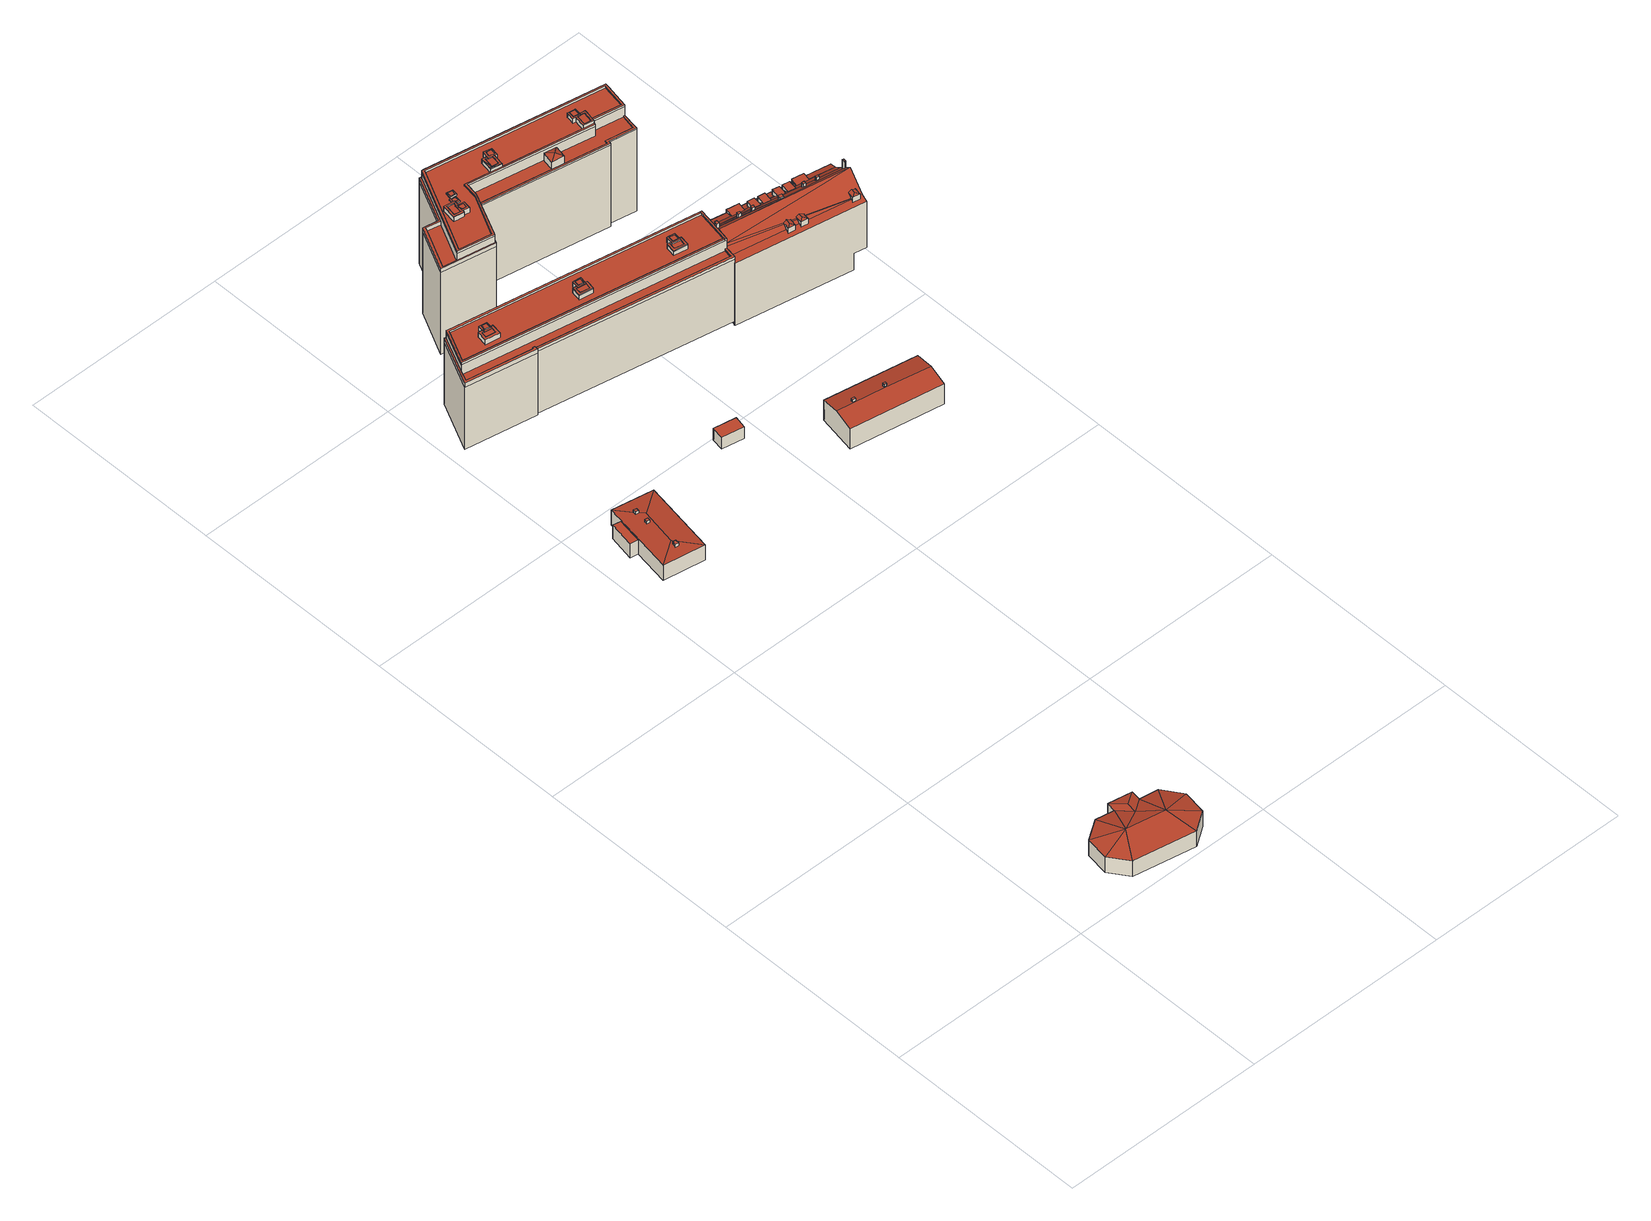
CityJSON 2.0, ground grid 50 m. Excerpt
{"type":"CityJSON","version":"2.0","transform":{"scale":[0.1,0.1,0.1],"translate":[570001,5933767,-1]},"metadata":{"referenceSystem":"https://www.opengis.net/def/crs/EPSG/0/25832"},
"CityObjects":{
"building1":{"type":"Building","attributes":{"Grundfläche 2D":"302.234753","Grundhöhe NN":"1.654"},"geometry":[{"type":"Solid","lod":"3","boundaries":[[[[0,1,2]],[[0,3,4,1]],[[0,2,5]],[[0,5,6]],[[0,6,7]],[[8,9,7,10]],[[9,0,7]],[[8,10,11]],[[9,8,11,12]],[[3,12,13]],[[9,12,3]],[[3,13,14]],[[3,14,15]],[[3,15,4]],[[9,3,0]],[[16,17,2,1]],[[17,18,5,2]],[[18,19,6,5]],[[19,20,7,6]],[[20,21,10,7]],[[21,22,11,10]],[[22,23,12,11]],[[23,24,13,12]],[[24,25,14,13]],[[25,26,15,14]],[[26,27,4,15]],[[27,16,1,4]],[[22,21,20,19,18,17,16,27,26,25,24,23]]]],"semantics":{"surfaces":[{"type":"RoofSurface"},{"type":"WallSurface"},{"type":"GroundSurface"}],"values":[[0,0,0,0,0,0,0,0,0,0,0,0,0,0,0,1,1,1,1,1,1,1,1,1,1,1,1,2]]}}]},
"building2":{"type":"Building","attributes":{"Grundfläche 2D":"200.665316","Grundhöhe NN":"4.506"},"children":["building2-1","building2-2","building2-3"],"geometry":[{"type":"Solid","lod":"3","boundaries":[[[[28,29,30]],[[31,32,33,34,35]],[[34,33,29,28]],[[32,31,35,30,29,33]],[[36,37,38,39]],[[34,28,40,41]],[[35,34,41,42]],[[38,43,44,30,35,42,45,39]],[[28,30,44,40]],[[36,39,45,46]],[[37,36,46,47]],[[38,37,47,43]],[[43,47,46,45,42,41,40,44]]]],"semantics":{"surfaces":[{"type":"RoofSurface"},{"type":"WallSurface"},{"type":"GroundSurface"}],"values":[[0,0,0,0,0,1,1,1,1,1,1,1,2]]}}]},
"building2-1":{"type":"BuildingInstallation","parents":["building2"],"geometry":[{"type":"MultiSurface","lod":"3","boundaries":[[[48,49,50,51]],[[51,50,52,53]],[[48,51,53,54]],[[49,48,54,55]],[[50,49,55,52]]],"semantics":{"surfaces":[{"type":"RoofSurface"},{"type":"WallSurface"}],"values":[0,1,1,1,1]}}]},
"building2-2":{"type":"BuildingInstallation","parents":["building2"],"geometry":[{"type":"MultiSurface","lod":"3","boundaries":[[[56,57,58,59]],[[59,58,60,61]],[[56,59,61,62]],[[57,56,62,63]],[[58,57,63,60]]],"semantics":{"surfaces":[{"type":"RoofSurface"},{"type":"WallSurface"}],"values":[0,1,1,1,1]}}]},
"building2-3":{"type":"BuildingInstallation","parents":["building2"],"geometry":[{"type":"MultiSurface","lod":"3","boundaries":[[[64,65,66,67]],[[31,68,65,64,69]],[[68,70,66,65]],[[70,71,67,66]],[[32,69,64,67,71]]],"semantics":{"surfaces":[{"type":"RoofSurface"},{"type":"WallSurface"}],"values":[0,1,1,1,1]}}]},
"building3":{"type":"Building","attributes":{"Grundfläche 2D":"12.840101","Grundhöhe NN":"5.175"},"geometry":[{"type":"Solid","lod":"3","boundaries":[[[[72,73,74,75]],[[76,77,78,79]],[[80,81,75,74]],[[81,82,72,75]],[[82,83,73,72]],[[83,80,74,73]],[[84,85,79,78]],[[85,86,76,79]],[[86,87,77,76]],[[87,84,78,77]],[[83,82,81,80]],[[87,86,85,84]]]],"semantics":{"surfaces":[{"type":"RoofSurface"},{"type":"WallSurface"},{"type":"GroundSurface"}],"values":[[0,0,1,1,1,1,1,1,1,1,2,2]]}}]},
"building4":{"type":"Building","attributes":{"Grundfläche 2D":"16.400956","Grundhöhe NN":"4.980"},"geometry":[{"type":"Solid","lod":"3","boundaries":[[[[88,89,90,91]],[[92,93,91,90]],[[93,94,88,91]],[[94,95,89,88]],[[95,92,90,89]],[[95,94,93,92]]]],"semantics":{"surfaces":[{"type":"RoofSurface"},{"type":"WallSurface"},{"type":"GroundSurface"}],"values":[[0,1,1,1,1,2]]}}]},
"building5":{"type":"Building","attributes":{"Grundfläche 2D":"762.260498","Grundhöhe NN":"5.418"},"children":["building5-1","building5-2","building5-3","building5-4","building5-5","building5-6","building5-7","building5-8","building5-9","building5-10","building5-11","building5-12","building5-13","building5-14"],"geometry":[{"type":"MultiSurface","lod":"3","boundaries":[[[96,97,98,99,100,101,102,103,104,105]],[[106,107,108,109,110,111,112,113,114,115,116,117]],[[118,119,120,121,122,123,124,125]],[[126,127,128,129,130,131,132,133,134]],[[135,136,137,138,139,140,141]],[[101,100,134,133]],[[102,101,133,132]],[[103,102,132,131]],[[130,142,143,96,105,104]],[[143,144,145,98,97,96]],[[126,99,98,145]],[[146,147,112,111]],[[147,148,113,112]],[[115,114,113,148,149,125,124,123]],[[135,116,115,123,136]],[[135,141,117,116]],[[106,117,141,140]],[[107,106,140,139]],[[150,151,152,153]],[[146,111,110,151,150]],[[138,137,122,121]],[[123,122,137,136]],[[149,154,155,119,118,125]],[[155,156,120,119]],[[148,147,157,158]],[[149,148,158,159]],[[160,155,154,149,159,161]],[[156,155,160,162]],[[150,153,163,164]],[[146,150,164,165]],[[147,146,165,157]],[[108,107,145,144,143,109]],[[138,121,120,127,126,145,107,139]],[[166,167,129,128,127,120,156,162,168,169]],[[152,109,143,142,130,129,167,166,169,170,163,153]],[[163,170,169,168,162,160,161,159,158,157,165,164]]],"semantics":{"surfaces":[{"type":"RoofSurface"},{"type":"WallSurface"},{"type":"GroundSurface"}],"values":[0,0,0,0,0,1,1,1,1,1,1,1,1,1,1,1,1,1,1,1,1,1,1,1,1,1,1,1,1,1,1,1,1,1,1,2]}}]},
"building5-1":{"type":"BuildingInstallation","parents":["building5"],"geometry":[{"type":"MultiSurface","lod":"3","boundaries":[[[171,172,173,174,175,176,177]]],"semantics":{"surfaces":[{"type":"RoofSurface"}],"values":[0]}}]},
"building5-2":{"type":"BuildingInstallation","parents":["building5"],"geometry":[{"type":"MultiSurface","lod":"3","boundaries":[[[178,179,180,181,182,183,184,185],[186,187,188,189]],[[180,190,191,192,181]],[[192,193,194,183,182,181]],[[183,194,195,196,184]],[[197,198,199,179,178,185]]],"semantics":{"surfaces":[{"type":"RoofSurface"},{"type":"WallSurface"}],"values":[0,1,1,1,1]}}]},
"building5-3":{"type":"BuildingInstallation","parents":["building5"],"geometry":[{"type":"MultiSurface","lod":"3","boundaries":[[[200,104,103,100,99,201,202]],[[129,130,104,200]],[[103,131,134,100]],[[126,127,201,99]],[[127,128,129,200,202,201]]],"semantics":{"surfaces":[{"type":"RoofSurface"},{"type":"WallSurface"}],"values":[0,1,1,1,1]}}]},
"building5-4":{"type":"BuildingInstallation","parents":["building5"],"geometry":[{"type":"MultiSurface","lod":"3","boundaries":[[[203,204,205,206,207,208,209,210,211,212,213,214]],[[215,216,207,206]],[[173,208,207,216,174]],[[209,208,173,172]],[[177,211,210,209,172,171]],[[176,217,212,211,177]],[[217,218,213,212]],[[213,218,219,220,214]],[[214,220,221,203]],[[203,221,222,204]],[[204,222,223,205]],[[206,205,223,224,215]]],"semantics":{"surfaces":[{"type":"RoofSurface"},{"type":"WallSurface"}],"values":[0,1,1,1,1,1,1,1,1,1,1,1]}}]},
"building5-5":{"type":"BuildingInstallation","parents":["building5"],"geometry":[{"type":"MultiSurface","lod":"3","boundaries":[[[225,226,227,228,229,230,231,232],[233,234,235,236]],[[237,238,239,228,227,226]],[[239,240,241,242,230,229,228]],[[243,244,232,231]],[[245,237,226,225,246]]],"semantics":{"surfaces":[{"type":"RoofSurface"},{"type":"WallSurface"}],"values":[0,1,1,1,1]}}]},
"building5-6":{"type":"BuildingInstallation","parents":["building5"],"geometry":[{"type":"MultiSurface","lod":"3","boundaries":[[[199,198,197,247,248,249]],[[196,195,250,251]],[[251,250,252,253]],[[253,252,254,255]],[[255,254,256,257]],[[257,256,191,190]]],"semantics":{"surfaces":[{"type":"RoofSurface"},{"type":"WallSurface"}],"values":[0,1,1,1,1,1]}}]},
"building5-7":{"type":"BuildingInstallation","parents":["building5"],"geometry":[{"type":"MultiSurface","lod":"3","boundaries":[[[244,243,258,259,260]],[[242,241,261,262]],[[262,261,263,264]],[[264,263,265,266]],[[267,268,266,265,269,270]],[[267,270,245,246]]],"semantics":{"surfaces":[{"type":"RoofSurface"},{"type":"WallSurface"}],"values":[0,1,1,1,1,1]}}]},
"building5-8":{"type":"BuildingInstallation","parents":["building5"],"geometry":[{"type":"MultiSurface","lod":"3","boundaries":[[[271,272,273,274]],[[274,273,189,188]],[[271,274,188,187]],[[272,271,187,186]],[[273,272,186,189]]],"semantics":{"surfaces":[{"type":"RoofSurface"},{"type":"WallSurface"}],"values":[0,1,1,1,1]}}]},
"building5-9":{"type":"BuildingInstallation","parents":["building5"],"geometry":[{"type":"MultiSurface","lod":"3","boundaries":[[[275,276,277,180,179,278,279,280,185,184,281]],[[179,199,249,278]],[[279,278,249,248]],[[279,248,247,280]],[[185,280,247,197]],[[196,251,281,184]],[[251,253,275,281]],[[253,255,276,275]],[[255,257,277,276]],[[257,190,180,277]]],"semantics":{"surfaces":[{"type":"RoofSurface"},{"type":"WallSurface"}],"values":[0,1,1,1,1,1,1,1,1,1]}}]},
"building5-10":{"type":"BuildingInstallation","parents":["building5"],"geometry":[{"type":"MultiSurface","lod":"3","boundaries":[[[282,283,284,285]],[[283,282,233,236]],[[285,284,235,234]],[[282,285,234,233]],[[284,283,236,235]]],"semantics":{"surfaces":[{"type":"RoofSurface"},{"type":"WallSurface"}],"values":[0,1,1,1,1]}}]},
"building5-11":{"type":"BuildingInstallation","parents":["building5"],"geometry":[{"type":"MultiSurface","lod":"3","boundaries":[[[286,287,288,289,225,232,290,291,292,231,230,293]],[[244,260,290,232]],[[291,290,260,259]],[[292,291,259,258]],[[231,292,258,243]],[[242,262,293,230]],[[262,264,286,293]],[[264,266,287,286]],[[266,268,267,289,288,287]],[[267,246,225,289]]],"semantics":{"surfaces":[{"type":"RoofSurface"},{"type":"WallSurface"}],"values":[0,1,1,1,1,1,1,1,1,1]}}]},
"building5-12":{"type":"BuildingInstallation","parents":["building5"],"geometry":[{"type":"MultiSurface","lod":"3","boundaries":[[[294,295,296,297]],[[297,296,298,299]],[[294,297,299,300]],[[295,294,300,301]],[[296,295,301,298]]],"semantics":{"surfaces":[{"type":"RoofSurface"},{"type":"WallSurface"}],"values":[0,1,1,1,1]}}]},
"building5-13":{"type":"BuildingInstallation","parents":["building5"],"geometry":[{"type":"MultiSurface","lod":"3","boundaries":[[[302,216,215,303,304,305,218,217],[298,301,300,299]],[[306,219,218,305]],[[176,175,302,217]],[[175,174,216,302]],[[304,303,215,224,307,308]],[[308,306,305,304]]],"semantics":{"surfaces":[{"type":"RoofSurface"},{"type":"WallSurface"}],"values":[0,1,1,1,1,1]}}]},
"building5-14":{"type":"BuildingInstallation","parents":["building5"],"geometry":[{"type":"MultiSurface","lod":"3","boundaries":[[[109,309,167,310,110]],[[167,309,109,152,311,166]],[[310,167,166,312]],[[110,310,312,151]],[[166,311,152,151,312]]],"semantics":{"surfaces":[{"type":"RoofSurface"},{"type":"WallSurface"},{"type":"OuterCeilingSurface"}],"values":[0,1,1,1,2]}}]},
"building6":{"type":"Building","attributes":{"Grundfläche 2D":"213.665784","Grundhöhe NN":"3.184"},"children":["building6-1","building6-2"],"geometry":[{"type":"Solid","lod":"3","boundaries":[[[[313,314,315,316,317]],[[316,315,318,319,317]],[[318,315,314,320,321]],[[319,318,321,322]],[[313,317,319,322,323]],[[314,313,323,320]],[[321,320,323,322]]]],"semantics":{"surfaces":[{"type":"RoofSurface"},{"type":"WallSurface"},{"type":"GroundSurface"}],"values":[[0,0,1,1,1,1,2]]}}]},
"building6-1":{"type":"BuildingInstallation","parents":["building6"],"geometry":[{"type":"MultiSurface","lod":"3","boundaries":[[[324,325,326,327]],[[327,326,328,329]],[[324,327,329,330]],[[325,324,330,331]],[[326,325,331,328]]],"semantics":{"surfaces":[{"type":"RoofSurface"},{"type":"WallSurface"}],"values":[0,1,1,1,1]}}]},
"building6-2":{"type":"BuildingInstallation","parents":["building6"],"geometry":[{"type":"MultiSurface","lod":"3","boundaries":[[[332,333,334,335]],[[336,337,335,334]],[[337,338,332,335]],[[333,332,338,339]],[[334,333,339,336]]],"semantics":{"surfaces":[{"type":"RoofSurface"},{"type":"WallSurface"}],"values":[0,1,1,1,1]}}]},
"building7":{"type":"Building","attributes":{"Grundfläche 2D":"711.067394","Grundhöhe NN":"-0.001"},"children":["building7-1","building7-2","building7-3","building7-4","building7-5","building7-6","building7-7","building7-8","building7-9","building7-10","building7-11","building7-12","building7-13","building7-14","building7-15","building7-16","building7-17"],"geometry":[{"type":"MultiSurface","lod":"3","boundaries":[[[340,341,342,343,344,345,346,347,348,349,350,351,352,353,354,355,356,357,358]],[[359,360,361,362,363,364,365,366,367,368,369,370,371,372,373,374,375,376,377,378,379,380,381,382,383]],[[384,385,386,387,388,389,390,391,392,393,394,395,396,397]],[[398,399,400,401]],[[402,403,404,405,406,407,408,409,410,411,412,413,414,415]],[[416,417,418,419,420,421,422,423,424,425,426,427,428,429,430]],[[342,431,432,396,395,343]],[[423,422,421,345,344,343,395]],[[349,348,398,401]],[[350,349,401,400]],[[400,399,351,350]],[[433,434,355,354]],[[434,435,356,355]],[[435,436,437,358,357,356]],[[438,340,358,437]],[[438,439,341,340]],[[439,431,342,341]],[[440,441,363,362,361,442]],[[441,443,364,363]],[[443,444,365,364]],[[444,445,446,367,366,365]],[[446,447,368,367]],[[447,448,369,368]],[[448,407,370,369]],[[372,371,406,405]],[[373,404,403,374]],[[403,402,375,374]],[[376,375,402,415]],[[377,376,415,414]],[[414,413,378,377]],[[379,378,413,412]],[[412,411,380,379]],[[381,380,411,410]],[[409,449,383,382]],[[383,449,450,451,442,361,360,359]],[[428,427,391,390]],[[427,426,392,391]],[[426,425,424,394,393,392]],[[424,423,395,394]],[[432,452,453,384,397,396]],[[453,454,455,386,385,384]],[[455,456,387,386]],[[456,457,458,389,388,387]],[[439,438,459,460]],[[431,439,460,461]],[[431,461,462,432]],[[434,433,463,464]],[[435,434,464,465]],[[466,437,436,435,465,467]],[[438,437,466,459]],[[345,446,445,444,347,346]],[[447,446,345,421,420]],[[418,417,448,447,420,419]],[[429,409,408,407,448,417,416,430]],[[390,389,449,409,429,428]],[[463,433,354,442,451,450,449,389,458,468,469,470]],[[352,441,440,442,354,353]],[[399,398,348,443,441,352,351]],[[444,443,348,347]],[[471,453,452,432,462,472]],[[473,455,454,453,471,474]],[[456,455,473,475]],[[468,458,457,456,475,476]],[[461,460,459,466,467,465,464,463,470,469,468,476,475,473,474,471,472,462]]],"semantics":{"surfaces":[{"type":"RoofSurface"},{"type":"WallSurface"},{"type":"GroundSurface"}],"values":[0,0,0,0,0,0,1,1,1,1,1,1,1,1,1,1,1,1,1,1,1,1,1,1,1,1,1,1,1,1,1,1,1,1,1,1,1,1,1,1,1,1,1,1,1,1,1,1,1,1,1,1,1,1,1,1,1,1,1,1,1,1,1,2]}}]},
"building7-1":{"type":"BuildingInstallation","parents":["building7"],"geometry":[{"type":"MultiSurface","lod":"3","boundaries":[[[477,478,479,480]],[[477,480,481,482]],[[478,477,482,483]],[[479,478,483,484]],[[480,479,484,481]]],"semantics":{"surfaces":[{"type":"RoofSurface"},{"type":"WallSurface"}],"values":[0,1,1,1,1]}}]},
"building7-2":{"type":"BuildingInstallation","parents":["building7"],"geometry":[{"type":"MultiSurface","lod":"3","boundaries":[[[485,486,487,488]],[[488,487,489,490]],[[485,488,490,491]],[[486,485,491,492]],[[487,486,492,489]]],"semantics":{"surfaces":[{"type":"RoofSurface"},{"type":"WallSurface"}],"values":[0,1,1,1,1]}}]},
"building7-3":{"type":"BuildingInstallation","parents":["building7"],"geometry":[{"type":"MultiSurface","lod":"3","boundaries":[[[493,494,495,496]]],"semantics":{"surfaces":[{"type":"RoofSurface"}],"values":[0]}}]},
"building7-4":{"type":"BuildingInstallation","parents":["building7"],"geometry":[{"type":"MultiSurface","lod":"3","boundaries":[[[497,498,499,500,501,502]],[[503,504,505,506]],[[506,505,507,508]],[[508,507,509,510]],[[511,512,513,514,515,516]],[[511,516,504,503]]],"semantics":{"surfaces":[{"type":"RoofSurface"},{"type":"WallSurface"}],"values":[0,1,1,1,1,1]}}]},
"building7-5":{"type":"BuildingInstallation","parents":["building7"],"geometry":[{"type":"MultiSurface","lod":"3","boundaries":[[[517,518,519,520]],[[518,517,521,522]],[[519,518,522,523]],[[520,519,523,524]],[[517,520,524,521]]],"semantics":{"surfaces":[{"type":"RoofSurface"},{"type":"WallSurface"}],"values":[0,1,1,1,1]}}]},
"building7-6":{"type":"BuildingInstallation","parents":["building7"],"geometry":[{"type":"MultiSurface","lod":"3","boundaries":[[[525,526,527,528,529,530,531,532,533,534,535,536]],[[503,506,527,526]],[[506,508,528,527]],[[508,510,529,528]],[[530,499,498,531]],[[532,531,498,497]],[[533,532,497,502]],[[534,533,502,501]],[[513,512,511,525,536,535]],[[511,503,526,525]]],"semantics":{"surfaces":[{"type":"RoofSurface"},{"type":"WallSurface"}],"values":[0,1,1,1,1,1,1,1,1,1]}}]},
"building7-7":{"type":"BuildingInstallation","parents":["building7"],"geometry":[{"type":"MultiSurface","lod":"3","boundaries":[[[537,538,539,540,541,542,543,544,545],[483,482,481,484]],[[546,547,548,549,543,542,541]],[[550,544,543,549]],[[550,551,545,544]],[[545,551,552,553,537]],[[554,555,539,538]],[[539,555,556,540]]],"semantics":{"surfaces":[{"type":"RoofSurface"},{"type":"WallSurface"}],"values":[0,1,1,1,1,1,1]}}]},
"building7-8":{"type":"BuildingInstallation","parents":["building7"],"geometry":[{"type":"MultiSurface","lod":"3","boundaries":[[[557,530,529,558,559,560,535,534],[492,491,490,489]],[[560,561,514,513,535]],[[534,501,500,557]],[[500,499,530,557]],[[529,510,509,562,558]],[[562,563,561,560,559,558]]],"semantics":{"surfaces":[{"type":"RoofSurface"},{"type":"WallSurface"}],"values":[0,1,1,1,1,1]}}]},
"building7-9":{"type":"BuildingInstallation","parents":["building7"],"geometry":[{"type":"MultiSurface","lod":"3","boundaries":[[[564,565,566,567],[496,495,494,493]],[[568,569,567,566]],[[569,570,564,567]],[[570,571,565,564]],[[571,568,566,565]]],"semantics":{"surfaces":[{"type":"RoofSurface"},{"type":"WallSurface"}],"values":[0,1,1,1,1]}}]},
"building7-10":{"type":"BuildingInstallation","parents":["building7"],"geometry":[{"type":"MultiSurface","lod":"3","boundaries":[[[572,573,574,575]],[[573,572,576,577]],[[578,579,574,573,577,580]],[[581,582,575,574,579,583]],[[584,585,586,576,572,575,582,587]]],"semantics":{"surfaces":[{"type":"RoofSurface"},{"type":"WallSurface"}],"values":[0,1,1,1,1]}}]},
"building7-11":{"type":"BuildingInstallation","parents":["building7"],"geometry":[{"type":"MultiSurface","lod":"3","boundaries":[[[588,589,590]],[[589,591,590]],[[592,593,588,590,594,595,596,597,598,599],[583,579,578,580,577,576,586,585,584,587,582,581]],[[600,591,589]],[[601,602,595,594,590]],[[602,603,604,598,597,596,595]],[[604,605,606,592,599,598]],[[606,607,593,592]],[[600,589,588,608,609]],[[609,610,591,600]]],"semantics":{"surfaces":[{"type":"RoofSurface"},{"type":"WallSurface"}],"values":[0,0,0,0,1,1,1,1,1,1]}}]},
"building7-12":{"type":"BuildingInstallation","parents":["building7"],"geometry":[{"type":"MultiSurface","lod":"3","boundaries":[[[611,612,613,614,590,591,615,616,617,588,593,618,619]],[[615,591,610,620]],[[407,408,409,382,381,410,621,613,612,611,619,370]],[[590,614,613,621,622,601]],[[616,615,620,623]],[[617,616,623,624]],[[588,617,624,608]],[[618,593,607,406,371]],[[618,371,370,619]]],"semantics":{"surfaces":[{"type":"RoofSurface"},{"type":"WallSurface"}],"values":[0,1,1,1,1,1,1,1,1]}}]},
"building7-13":{"type":"BuildingInstallation","parents":["building7"],"geometry":[{"type":"MultiSurface","lod":"3","boundaries":[[[625,556,555,554,626,627]],[[553,552,628,629]],[[630,629,628,404,373]],[[630,373,372,631]],[[631,372,405,547,546]]],"semantics":{"surfaces":[{"type":"RoofSurface"},{"type":"WallSurface"}],"values":[0,1,1,1,1]}}]},
"building7-14":{"type":"BuildingInstallation","parents":["building7"],"geometry":[{"type":"MultiSurface","lod":"3","boundaries":[[[632,633,634,635],[523,522,521,524]],[[635,634,636,637]],[[637,638,632,635]],[[633,632,638,639]],[[639,636,634,633]]],"semantics":{"surfaces":[{"type":"RoofSurface"},{"type":"WallSurface"}],"values":[0,1,1,1,1]}}]},
"building7-15":{"type":"BuildingInstallation","parents":["building7"],"geometry":[{"type":"MultiSurface","lod":"3","boundaries":[[[640,641,642]],[[643,644,645,541,540,646,640]],[[646,647,640]],[[647,641,640]],[[648,538,537,649,650,651,647]],[[651,641,647]],[[643,640,642,630,631,644]],[[644,631,546,541,645]],[[646,540,556,625]],[[647,646,625,627]],[[648,647,627,626]],[[538,648,626,554]],[[537,553,629,650,649]],[[651,650,629,630,642,641]]],"semantics":{"surfaces":[{"type":"RoofSurface"},{"type":"WallSurface"}],"values":[0,0,0,0,0,0,1,1,1,1,1,1,1,1]}}]},
"building7-16":{"type":"BuildingInstallation","parents":["building7"],"geometry":[{"type":"MultiSurface","lod":"3","boundaries":[[[620,610,609,608,624,623]]],"semantics":{"surfaces":[{"type":"RoofSurface"}],"values":[0]}}]},
"building7-17":{"type":"BuildingInstallation","parents":["building7"],"geometry":[{"type":"MultiSurface","lod":"3","boundaries":[[[652,653,654]],[[652,655,653]],[[652,654,656]],[[652,656,655]],[[419,654,653,418]],[[419,657,656,654]],[[657,658,655,656]],[[653,655,658,418]]],"semantics":{"surfaces":[{"type":"RoofSurface"},{"type":"WallSurface"}],"values":[0,0,0,0,1,1,1,1]}}]},
"building8":{"type":"Building","attributes":{"Grundfläche 2D":"359.344788","Grundhöhe NN":"4.431"},"children":["building8-1","building8-2","building8-3","building8-4","building8-5","building8-6","building8-7","building8-8","building8-9","building8-10","building8-11","building8-12","building8-13","building8-14","building8-15","building8-16"],"geometry":[{"type":"Solid","lod":"3","boundaries":[[[[659,660,661,662,663,664,665,666,667,668,669,670,671,672,673,674,675,676,677,678,679,680,681,682,683,684]],[[679,678,677,676,675,674,673,672,671,670,669,685,686,687,688,689,690,691,692,693,694,695,682,681,680]],[[694,693,692,691,690,689,688,687,686,685,696,682,695]],[[697,696,685,698,699,700,701,702],[703,704,705]],[[704,703,705]],[[702,701,697]],[[706,707,700]],[[707,701,700]],[[708,709,710,711,712,713,714,715,716,717,718,719,720,707,706,721,722,723,724,725,726,727]],[[723,722,721,706,712,711,710,709,708,727,726,725,724]],[[728,729,720,719,718,717,716,715,714,713,730,731]],[[662,661,732,733]],[[663,662,733,734]],[[664,663,734,735]],[[665,664,735,736]],[[667,666,737,738]],[[730,713,712,706,700,699,698,685,669,668,667,738,739]],[[666,665,736,737]],[[731,730,739,740]],[[728,731,740,741]],[[742,743,729,728,741,744]],[[701,707,720,729,743,745,683,682,696,697]],[[746,747,748,684,683,745]],[[659,684,748,749]],[[660,659,749,750]],[[661,660,750,732]],[[747,746,742,744]],[[735,734,733,732,750,749,748,747,744,741,740,739,738,737,736]],[[743,742,746,745]]]],"semantics":{"surfaces":[{"type":"RoofSurface"},{"type":"WallSurface"},{"type":"GroundSurface"},{"type":"OuterCeilingSurface"}],"values":[[0,0,0,0,0,0,0,0,0,0,0,1,1,1,1,1,1,1,1,1,1,1,1,1,1,1,1,2,3]]}}]},
"building8-1":{"type":"BuildingInstallation","parents":["building8"],"geometry":[{"type":"MultiSurface","lod":"3","boundaries":[[[751,752,753,754,755,756]],[[664,665,670,751,756,755]],[[663,754,753,752,671,662]],[[663,664,755,754]]],"semantics":{"surfaces":[{"type":"RoofSurface"},{"type":"WallSurface"}],"values":[0,1,1,1]}}]},
"building8-2":{"type":"BuildingInstallation","parents":["building8"],"geometry":[{"type":"MultiSurface","lod":"3","boundaries":[[[757,758,759,760]],[[761,762,757,760]],[[762,763,764,758,757]],[[764,765,759,758]],[[761,760,759,765,766]]],"semantics":{"surfaces":[{"type":"RoofSurface"},{"type":"WallSurface"}],"values":[0,1,1,1,1]}}]},
"building8-3":{"type":"BuildingInstallation","parents":["building8"],"geometry":[{"type":"MultiSurface","lod":"3","boundaries":[[[767,768,769,770]],[[701,697,768,767]],[[697,771,769,768]],[[771,702,772,770,769]],[[772,701,767,770]]],"semantics":{"surfaces":[{"type":"RoofSurface"},{"type":"WallSurface"}],"values":[0,1,1,1,1]}}]},
"building8-4":{"type":"BuildingInstallation","parents":["building8"],"geometry":[{"type":"MultiSurface","lod":"3","boundaries":[[[773,774,775,776]],[[777,778,775,774]],[[674,688,776,775,778]],[[777,774,773,689,675]]],"semantics":{"surfaces":[{"type":"RoofSurface"},{"type":"WallSurface"}],"values":[0,1,1,1]}}]},
"building8-5":{"type":"BuildingInstallation","parents":["building8"],"geometry":[{"type":"MultiSurface","lod":"3","boundaries":[[[694,779,780,781,782,783]],[[695,681,684,659,780,779]],[[659,660,781,780]],[[660,661,680,783,782,781]]],"semantics":{"surfaces":[{"type":"RoofSurface"},{"type":"WallSurface"}],"values":[0,1,1,1]}}]},
"building8-6":{"type":"BuildingInstallation","parents":["building8"],"geometry":[{"type":"MultiSurface","lod":"3","boundaries":[[[784,785,786,787]],[[699,788,786,785]],[[787,786,788,703]],[[703,698,784,787]],[[698,699,785,784]]],"semantics":{"surfaces":[{"type":"RoofSurface"},{"type":"WallSurface"}],"values":[0,1,1,1,1]}}]},
"building8-7":{"type":"BuildingInstallation","parents":["building8"],"geometry":[{"type":"MultiSurface","lod":"3","boundaries":[[[789,790,791,792]],[[792,791,793,794]],[[789,792,794,795]],[[790,789,795,796]],[[791,790,796,793]]],"semantics":{"surfaces":[{"type":"RoofSurface"},{"type":"WallSurface"}],"values":[0,1,1,1,1]}}]},
"building8-8":{"type":"BuildingInstallation","parents":["building8"],"geometry":[{"type":"MultiSurface","lod":"3","boundaries":[[[797,798,799,800,801,802,803]],[[804,802,801]],[[805,806,807,803,802,804]],[[725,727,718,808,801,800,799,798,797]],[[808,809,804,801]],[[726,807,806,805,804,809,719]]],"semantics":{"surfaces":[{"type":"RoofSurface"},{"type":"WallSurface"}],"values":[0,0,0,1,1,1]}}]},
"building8-9":{"type":"BuildingInstallation","parents":["building8"],"geometry":[{"type":"MultiSurface","lod":"3","boundaries":[[[810,811,812]],[[813,814,815,816,817,818,811,810]],[[819,820,821,822,812,811,818,823]],[[824,825,810,812]],[[724,816,815,814,813,810,825,717,708]],[[823,818,817]],[[819,723,709,716,824,812,822,821,820]]],"semantics":{"surfaces":[{"type":"RoofSurface"},{"type":"WallSurface"}],"values":[0,0,0,1,1,1,1]}}]},
"building8-10":{"type":"BuildingInstallation","parents":["building8"],"geometry":[{"type":"MultiSurface","lod":"3","boundaries":[[[826,827,828,829]],[[829,828,830,831]],[[826,829,831,832]],[[827,826,832,833]],[[828,827,833,830]]],"semantics":{"surfaces":[{"type":"RoofSurface"},{"type":"WallSurface"}],"values":[0,1,1,1,1]}}]},
"building8-11":{"type":"BuildingInstallation","parents":["building8"],"geometry":[{"type":"MultiSurface","lod":"3","boundaries":[[[834,835,836,837,838]],[[839,840,837,836]],[[838,837,840,841,842]],[[842,843,834,838]],[[839,836,835,834,843,705]]],"semantics":{"surfaces":[{"type":"RoofSurface"},{"type":"WallSurface"}],"values":[0,1,1,1,1]}}]},
"building8-12":{"type":"BuildingInstallation","parents":["building8"],"geometry":[{"type":"MultiSurface","lod":"3","boundaries":[[[844,845,846,847]],[[844,848,849,845]],[[849,850,846,845]],[[851,847,846,850,704]],[[851,848,844,847]]],"semantics":{"surfaces":[{"type":"RoofSurface"},{"type":"WallSurface"}],"values":[0,1,1,1,1]}}]},
"building8-13":{"type":"BuildingInstallation","parents":["building8"],"geometry":[{"type":"MultiSurface","lod":"3","boundaries":[[[852,853,854,855]],[[856,857,854,853]],[[678,692,855,854,857]],[[856,853,852,693,679]]],"semantics":{"surfaces":[{"type":"RoofSurface"},{"type":"WallSurface"}],"values":[0,1,1,1]}}]},
"building8-14":{"type":"BuildingInstallation","parents":["building8"],"geometry":[{"type":"MultiSurface","lod":"3","boundaries":[[[858,859,860,861]],[[862,861,860,691,677]],[[862,863,858,861]],[[676,690,859,858,863]]],"semantics":{"surfaces":[{"type":"RoofSurface"},{"type":"WallSurface"}],"values":[0,1,1,1]}}]},
"building8-15":{"type":"BuildingInstallation","parents":["building8"],"geometry":[{"type":"MultiSurface","lod":"3","boundaries":[[[864,865,866,867,868,869,870,871]],[[872,870,869]],[[872,873,874,875,876,871,870]],[[715,710,722,875,874,873,872,877]],[[721,711,714,878,869,868,867,866,865]],[[878,877,872,869]],[[864,871,876]]],"semantics":{"surfaces":[{"type":"RoofSurface"},{"type":"WallSurface"}],"values":[0,0,0,1,1,1,1]}}]},
"building8-16":{"type":"BuildingInstallation","parents":["building8"],"geometry":[{"type":"MultiSurface","lod":"3","boundaries":[[[879,880,881,882]],[[883,882,881,687,673]],[[883,884,879,882]],[[672,686,880,879,884]]],"semantics":{"surfaces":[{"type":"RoofSurface"},{"type":"WallSurface"}],"values":[0,1,1,1]}}]}
},
"vertices":[
[308,77,88],[322,5,71],[369,37,71],[213,94,88],[173,32,71],[379,94,71],[347,141,71],[301,148,71],[271,149,78],[267,124,78],[305,172,71],[247,182,71],[243,159,71],[198,167,71],[150,135,71],[141,78,71],[322,5,27],[369,37,27],[379,94,27],[347,141,27],[301,148,27],[305,172,27],[247,182,27],[243,159,27],[198,167,27],[150,135,27],[141,78,27],[173,32,27],
[144,1235,97],[101,1289,101],[44,1252,97],[102,1397,100],[108,1390,100],[117,1378,101],[175,1417,97],[75,1435,97],[51,1405,94],[40,1342,94],[59,1339,94],[69,1401,94],[144,1235,55],[175,1417,55],[75,1435,55],[59,1339,55],[44,1252,55],[69,1401,55],[51,1405,55],[40,1342,55],
[104,1279,107],[97,1280,107],[95,1270,107],[103,1269,107],[95,1270,99],[103,1269,99],[104,1279,100],[97,1280,100],
[99,1363,107],[98,1356,107],[105,1355,107],[107,1362,107],[105,1355,100],[107,1362,100],[99,1363,100],[98,1356,100],
[108,1396,107],[101,1398,107],[100,1390,107],[107,1389,107],[101,1398,100],[108,1396,100],[100,1390,100],[107,1389,100],
[329,1866,101],[327,1852,101],[372,1844,101],[374,1857,101],[154,1897,101],[109,1906,101],[107,1892,101],[152,1884,101],[372,1844,62],[374,1857,62],[329,1866,62],[327,1852,62],[107,1892,62],[152,1884,62],[154,1897,62],[109,1906,62],
[376,1432,93],[429,1422,93],[435,1452,93],[382,1462,93],[435,1452,60],[382,1462,60],[376,1432,60],[429,1422,60],
[62,1897,275],[23,1816,275],[21,1811,275],[638,1698,275],[639,1702,275],[27,1814,275],[64,1891,275],[654,1783,275],[654,1788,275],[65,1896,275],[10,1786,252],[21,1811,252],[23,1816,252],[62,1897,252],[63,1899,252],[60,1900,252],[2,1781,252],[173,1750,252],[174,1756,252],[174,1759,252],[169,1760,252],[168,1757,252],[636,1669,248],[637,1669,248],[642,1697,248],[638,1698,248],[634,1675,248],[174,1759,248],[174,1756,248],[173,1754,248],[638,1698,270],[642,1697,270],[647,1723,270],[659,1787,270],[654,1788,270],[654,1783,270],[64,1891,270],[27,1814,270],[639,1702,270],[169,1760,241],[174,1759,241],[634,1675,241],[638,1698,241],[21,1811,241],[10,1786,241],[168,1757,241],[65,1896,270],[62,1897,270],[23,1816,270],[21,1811,270],[60,1900,241],[2,1781,241],[173,1750,241],[173,1754,241],[63,1899,241],[63,1899,250],[62,1897,250],[62,1897,241],[636,1669,241],[637,1669,241],[642,1697,241],[2,1781,64],[173,1750,64],[173,1754,64],[637,1669,64],[636,1669,64],[642,1697,64],[62,1897,64],[63,1899,64],[60,1900,64],[659,1787,250],[659,1787,252],[647,1723,64],[659,1787,64],[65,1896,64],
[102,1836,282],[100,1823,282],[124,1819,282],[127,1832,282],[108,1835,282],[108,1836,282],[102,1837,282],
[553,1755,284],[568,1752,284],[569,1757,284],[571,1772,284],[556,1775,284],[552,1775,284],[549,1760,284],[549,1756,284],[567,1768,284],[565,1756,284],[553,1758,284],[555,1771,284],[569,1757,281],[569,1757,270],[571,1772,270],[556,1775,270],[552,1775,270],[549,1760,270],[549,1760,281],[549,1756,281],[553,1755,281],[568,1752,281],
[659,1787,275],[642,1697,275],[647,1723,275],
[94,1818,284],[129,1812,284],[133,1837,284],[128,1837,284],[127,1832,284],[124,1819,284],[100,1823,284],[102,1836,284],[102,1837,284],[108,1836,284],[109,1841,284],[98,1843,284],[128,1837,283],[127,1832,283],[108,1836,283],[109,1841,283],[109,1841,270],[98,1843,270],[94,1818,270],[129,1812,270],[133,1837,270],[128,1837,270],
[348,1797,284],[351,1812,284],[335,1814,284],[331,1815,284],[331,1811,284],[329,1801,284],[328,1796,284],[348,1793,284],[334,1811,284],[346,1809,284],[344,1797,284],[333,1799,284],[351,1812,270],[335,1814,270],[331,1815,270],[331,1811,270],[329,1801,270],[329,1801,282],[328,1796,282],[348,1793,282],[348,1797,270],[348,1797,282],
[544,1757,281],[541,1743,281],[565,1738,281],[540,1762,270],[540,1762,281],[536,1739,270],[536,1739,281],[569,1733,270],[569,1733,281],[573,1756,270],[573,1756,281],
[323,1797,282],[321,1783,282],[345,1779,282],[319,1802,270],[319,1802,282],[315,1779,270],[315,1779,282],[349,1774,270],[349,1774,282],[353,1796,282],[352,1792,282],[352,1792,270],[353,1796,270],
[565,1756,286],[567,1768,286],[555,1771,286],[553,1758,286],
[536,1739,284],[569,1733,284],[573,1756,284],[565,1738,284],[541,1743,284],[544,1757,284],[540,1762,284],
[334,1811,286],[333,1799,286],[344,1797,286],[346,1809,286],
[315,1779,284],[349,1774,284],[352,1792,284],[353,1796,284],[345,1779,284],[321,1783,284],[323,1797,284],[319,1802,284],
[113,1839,286],[124,1837,286],[126,1848,286],[115,1850,286],[126,1848,283],[115,1850,283],[113,1839,283],[124,1837,283],
[108,1835,283],[129,1848,283],[130,1852,283],[111,1855,283],[111,1855,270],[129,1848,270],[130,1852,270],
[65,1896,252],[660,1792,252],[65,1896,250],[660,1792,250],
[574,1269,99],[795,1230,99],[803,1276,110],[696,1296,110],[582,1316,110],[812,1324,99],[591,1363,99],[795,1230,42],[812,1324,42],[591,1363,42],[574,1269,42],
[697,1305,116],[696,1300,116],[702,1299,116],[703,1304,116],[702,1299,109],[703,1304,108],[697,1305,108],[696,1300,109],
[623,1318,115],[622,1312,115],[629,1311,115],[630,1317,115],[629,1311,109],[630,1317,108],[623,1318,108],[622,1312,109],
[239,2151,253],[186,2043,253],[316,2019,253],[369,2128,253],[368,2128,253],[365,2129,253],[316,2026,253],[315,2023,253],[228,2039,253],[193,2045,253],[243,2146,253],[277,2139,253],[332,2251,253],[336,2251,253],[763,2173,253],[764,2176,253],[329,2256,253],[328,2253,253],[275,2144,253],[759,2150,276],[761,2160,276],[763,2173,276],[336,2251,276],[332,2251,276],[228,2039,276],[315,2023,276],[316,2026,276],[365,2129,276],[371,2161,276],[670,2106,276],[671,2110,276],[645,2115,276],[455,2149,276],[429,2154,276],[367,2165,276],[361,2128,276],[311,2028,276],[234,2042,276],[335,2246,276],[758,2169,276],[747,2110,276],[673,2124,276],[672,2119,276],[750,2105,276],[676,2067,246],[677,2072,246],[677,2075,246],[743,2063,246],[744,2068,246],[750,2105,246],[747,2106,246],[739,2069,246],[673,2081,246],[672,2075,246],[671,2073,246],[369,2128,246],[367,2123,246],[368,2123,246],[228,2039,243],[277,2139,243],[243,2146,243],[193,2045,243],[361,2128,271],[367,2165,271],[429,2154,271],[455,2149,271],[645,2115,271],[671,2110,271],[671,2114,271],[672,2119,271],[673,2124,271],[747,2110,271],[758,2169,271],[335,2246,271],[234,2042,271],[311,2028,271],[671,2110,243],[670,2106,243],[579,2123,243],[549,2128,243],[371,2161,243],[365,2129,243],[368,2128,243],[369,2128,243],[671,2073,243],[672,2075,243],[673,2081,243],[739,2069,243],[747,2106,243],[672,2119,243],[671,2114,243],[316,2019,243],[367,2123,243],[763,2173,243],[764,2176,243],[329,2256,243],[328,2253,243],[275,2144,243],[239,2151,243],[186,2043,243],[336,2251,271],[332,2251,271],[763,2173,271],[228,2039,271],[315,2023,271],[316,2026,271],[365,2129,271],[371,2161,271],[670,2106,271],[750,2105,271],[759,2150,271],[761,2160,271],[368,2123,243],[676,2067,243],[677,2072,243],[677,2075,243],[743,2063,243],[744,2068,243],[750,2105,243],[239,2151,10],[186,2043,10],[316,2019,10],[367,2123,10],[763,2173,10],[764,2176,10],[329,2256,10],[275,2144,10],[328,2253,10],[750,2105,10],[759,2150,10],[761,2160,10],[676,2067,10],[368,2123,10],[677,2075,10],[677,2072,10],[743,2063,10],[744,2068,10],
[451,2181,286],[463,2179,286],[465,2191,286],[453,2193,286],[453,2193,285],[451,2181,285],[463,2179,285],[465,2191,285],
[309,2112,286],[320,2110,286],[322,2121,286],[310,2123,286],[322,2121,285],[310,2123,285],[309,2112,285],[320,2110,285],
[326,2161,275],[335,2159,275],[337,2169,275],[327,2171,275],
[293,2138,283],[288,2112,283],[304,2109,283],[307,2128,283],[308,2127,283],[310,2135,283],[289,2143,283],[289,2143,271],[283,2108,271],[283,2108,283],[308,2104,271],[308,2104,283],[309,2108,271],[309,2108,283],[315,2139,283],[314,2135,283],[313,2126,283],[313,2126,271],[314,2135,271],[315,2139,271],
[330,2152,275],[321,2153,275],[319,2144,275],[329,2143,275],[330,2152,274],[321,2153,274],[319,2144,274],[329,2143,274],
[315,2139,285],[289,2143,285],[283,2108,285],[308,2104,285],[309,2108,285],[304,2109,285],[288,2112,285],[293,2138,285],[310,2135,285],[308,2127,285],[313,2126,285],[314,2135,285],
[447,2184,285],[446,2179,285],[446,2178,285],[455,2176,285],[460,2176,285],[462,2175,285],[466,2174,285],[469,2194,285],[450,2198,285],[460,2176,283],[460,2176,271],[462,2175,271],[466,2174,271],[469,2194,271],[450,2198,271],[447,2184,271],[447,2184,283],[446,2179,283],[446,2178,283],[455,2176,283],
[307,2128,285],[324,2105,285],[326,2120,285],[327,2124,285],[327,2124,271],[324,2105,271],[326,2120,271],
[340,2171,275],[325,2174,275],[322,2159,275],[338,2156,275],[322,2159,271],[338,2156,271],[340,2171,271],[325,2174,271],
[660,2143,286],[662,2156,286],[650,2158,286],[648,2145,286],[660,2143,284],[662,2156,284],[651,2157,284],[650,2158,284],[661,2156,284],[648,2148,284],[648,2145,284],[649,2152,284],[652,2145,284],[653,2144,284],[656,2144,284],[649,2145,284],
[654,2140,284],[659,2139,284],[663,2144,284],[663,2140,284],[643,2142,284],[650,2141,284],[665,2155,284],[666,2159,284],[662,2159,284],[650,2161,284],[647,2162,284],[646,2158,284],[662,2139,284],[663,2144,271],[666,2159,271],[662,2159,271],[647,2162,271],[646,2158,271],[643,2142,271],[650,2141,271],[654,2140,283],[662,2139,283],[663,2140,283],
[671,2114,284],[676,2137,284],[677,2142,284],[671,2143,284],[671,2138,284],[666,2114,284],[650,2117,284],[645,2115,284],[671,2110,284],[671,2138,283],[677,2142,271],[671,2143,271],[666,2114,283],[650,2117,283],
[451,2154,283],[439,2181,283],[434,2157,283],[435,2186,271],[435,2186,283],[429,2154,283],[455,2149,283],
[318,2157,274],[315,2141,274],[331,2139,274],[333,2154,274],[331,2139,271],[333,2154,271],[318,2157,271],[315,2141,271],
[434,2153,285],[430,2158,285],[429,2154,285],[450,2150,285],[455,2149,285],[455,2153,285],[451,2154,285],[434,2157,285],[439,2181,285],[439,2185,285],[435,2186,285],[434,2181,285],
[562,2110,270],[579,2123,264],[549,2128,264],[573,2093,264],[543,2098,264],[543,2098,243],[573,2093,243],
[902,1748,231],[873,1753,231],[873,1752,231],[751,1775,231],[751,1776,231],[721,1781,231],[721,1780,231],[660,1792,231],[659,1787,232],[658,1783,233],[657,1776,235],[718,1765,235],[748,1760,235],[761,1758,235],[777,1755,235],[784,1753,235],[801,1750,235],[818,1747,235],[835,1744,235],[843,1743,235],[859,1740,235],[870,1738,235],[899,1733,235],[962,1721,235],[964,1735,232],[902,1747,231],[654,1758,249],[758,1746,244],[775,1744,243],[782,1743,243],[799,1741,242],[816,1739,242],[833,1737,241],[841,1736,240],[858,1734,240],[876,1732,239],[899,1729,238],[959,1702,249],[956,1689,261],[651,1741,264],[649,1733,271],[647,1723,279],[955,1682,267],[951,1682,267],[656,1740,264],[714,1733,261],[797,1712,266],[643,1701,257],[953,1668,279],[816,1656,245],[800,1660,245],[786,1663,246],[770,1667,247],[642,1697,253],[640,1683,239],[769,1659,239],[785,1656,239],[799,1653,239],[815,1650,239],[920,1630,239],[937,1627,239],[946,1625,239],[771,1669,249],[787,1665,248],[800,1662,247],[817,1658,246],[921,1632,240],[937,1628,239],[921,1631,240],[636,1666,231],[943,1610,232],[637,1669,232],[636,1669,232],[873,1752,54],[751,1775,54],[751,1776,54],[721,1781,54],[721,1780,54],[660,1792,54],[659,1787,54],[637,1669,54],[636,1669,54],[636,1666,54],[913,1615,101],[943,1610,101],[913,1615,54],[964,1735,101],[936,1740,101],[936,1740,54],[902,1747,54],[902,1748,54],[873,1753,54],
[717,1760,239],[747,1755,239],[751,1775,239],[751,1776,239],[721,1781,239],[721,1780,239],
[741,1732,271],[740,1726,271],[746,1725,271],[747,1731,271],[747,1731,258],[741,1732,258],[740,1730,259],[740,1726,263],[746,1725,263],[746,1729,259],
[955,1682,286],[956,1689,286],[952,1690,286],[951,1682,286],[952,1690,261],[951,1682,268],
[798,1733,248],[802,1755,248],[785,1758,248],[781,1736,248],[802,1755,234],[785,1758,234],
[898,1728,239],[902,1748,239],[873,1753,239],[873,1752,239],[869,1733,239],
[651,1741,284],[649,1733,284],[655,1732,284],[656,1740,284],[655,1732,271],
[865,1703,271],[866,1709,271],[860,1710,271],[859,1705,271],[860,1710,257],[859,1705,263],[865,1703,263],[866,1709,257],
[922,1642,250],[921,1632,250],[921,1631,250],[920,1630,250],[919,1624,250],[929,1631,252],[931,1642,252],[936,1621,250],[937,1627,250],[937,1628,250],[939,1639,250],[919,1624,236],[936,1621,236],
[814,1643,250],[807,1653,252],[798,1646,250],[815,1650,250],[816,1656,250],[817,1658,250],[817,1662,250],[811,1665,252],[809,1665,252],[801,1665,250],[800,1662,250],[800,1660,250],[799,1653,250],[808,1665,252],[798,1646,235],[814,1643,235],
[892,1705,271],[891,1699,271],[897,1698,271],[898,1703,271],[897,1698,263],[898,1703,258],[892,1705,258],[891,1699,263],
[798,1713,276],[797,1712,276],[796,1704,276],[804,1703,276],[806,1711,276],[796,1704,273],[804,1703,273],[806,1711,266],[806,1711,265],[798,1713,265],
[709,1738,271],[708,1732,271],[714,1731,271],[715,1737,271],[709,1738,258],[708,1732,263],[714,1731,263],[715,1737,258],
[856,1723,248],[860,1745,248],[843,1748,248],[839,1726,248],[860,1745,234],[843,1748,234],
[819,1752,248],[815,1730,248],[832,1727,248],[836,1749,248],[836,1749,234],[819,1752,234],
[777,1671,251],[771,1671,250],[771,1669,250],[770,1667,250],[769,1659,250],[767,1651,250],[777,1658,252],[779,1670,252],[784,1648,250],[786,1663,250],[787,1665,250],[787,1668,250],[782,1670,251],[784,1648,235],[767,1651,235],
[761,1763,248],[757,1741,248],[774,1738,248],[778,1760,248],[778,1760,234],[761,1763,234]
]}
